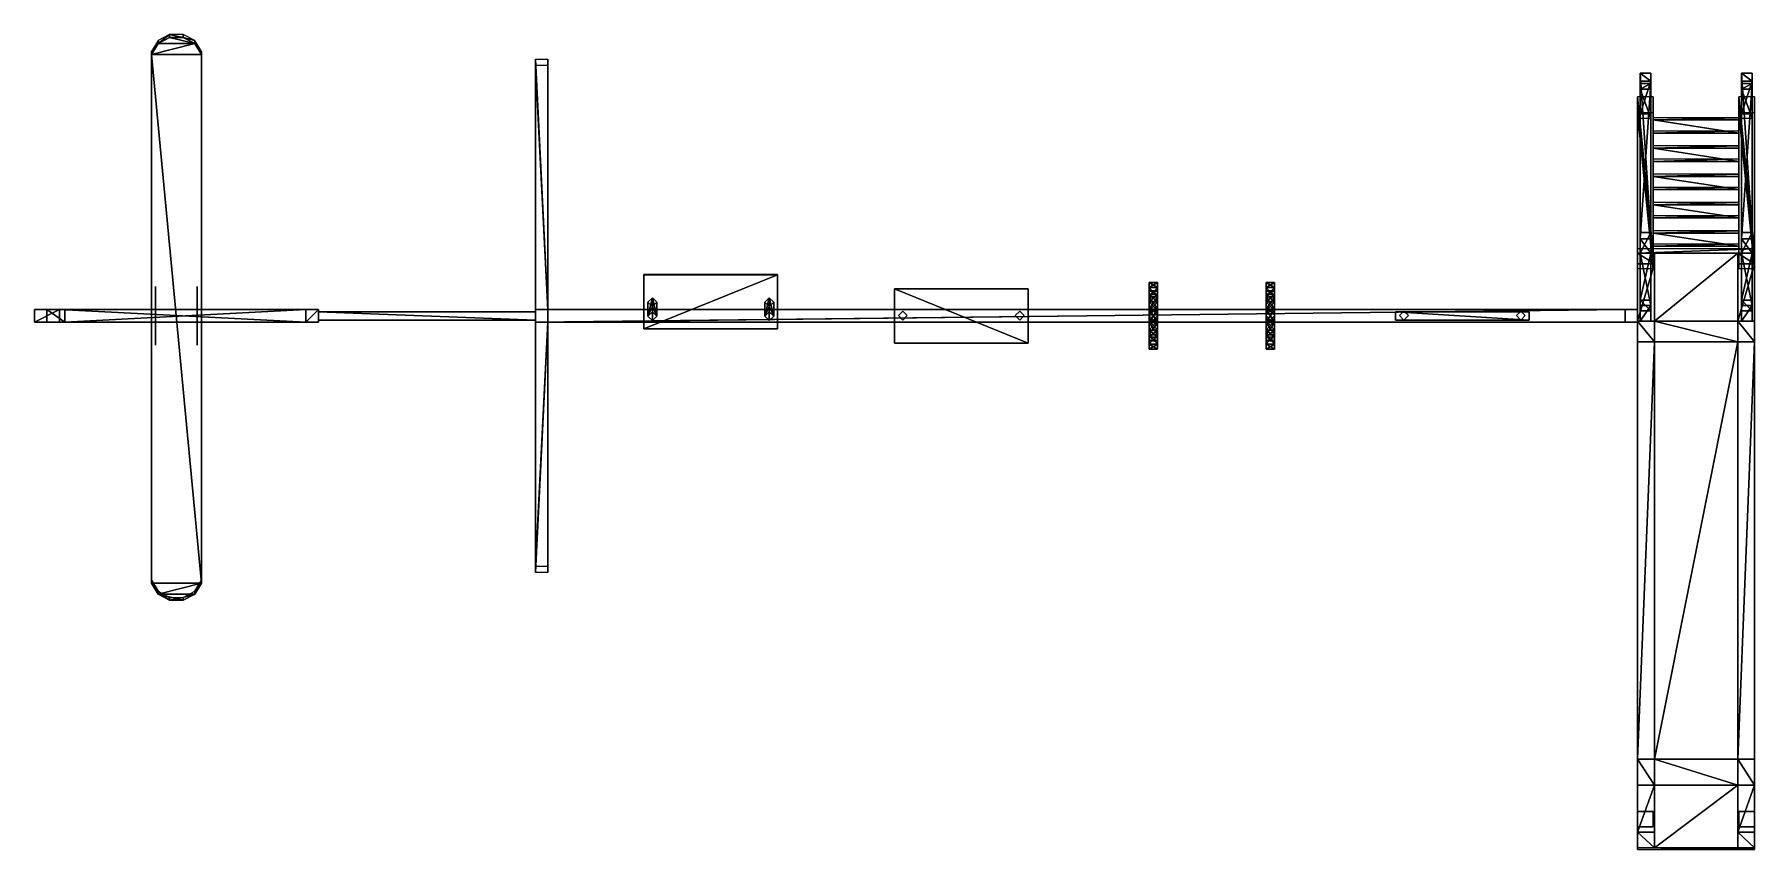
# Paper-space layout 'Layout1' of a CAD drawing. Extents: x 240.8 to 251.2, y -158.1 to -153.1.
import ezdxf

# ---------------------------------------------------------------- set-up
doc = ezdxf.new("R2010")
doc.units = 0
doc.header["$LTSCALE"] = 20
for name, color, linetype in [('02CVC30-ACCESS', 9, 'CONTINUOUS'), ('02CVC30-CHAIN', 4, 'CONTINUOUS'), ('02CVC30-MAIN', 7, 'CONTINUOUS'), ('02CVC30-SEAT', 8, 'CONTINUOUS'), ('02CVC30-SEESAW', 253, 'CONTINUOUS'), ('02CVC30-SURFACE', 254, 'CONTINUOUS')]:
    doc.layers.add(name, color=color, linetype=linetype)

psp = doc.layouts.get("Layout1")

# ---------------------------------------------------------------- meshes
at = {"layer": '02CVC30-ACCESS', "color": 0}
mesh = psp.add_polyface(dxfattribs=at)
corners = [(247.592, -154.769), (247.541, -154.769), (247.541, -154.85), (247.541, -154.779), (247.592, -154.779), (247.592, -154.84), (247.541, -154.84), (247.541, -154.694), (247.592, -154.723), (247.541, -154.723), (247.541, -154.68), (247.541, -154.637), (247.592, -154.637), (247.541, -154.606), (247.541, -154.68), (247.592, -154.68), (247.541, -154.657), (247.592, -154.657), (247.541, -154.657), (247.541, -154.779), (247.541, -154.769), (247.541, -154.85), (247.592, -154.779), (247.541, -154.84), (247.541, -154.694), (247.592, -154.694), (247.541, -154.637), (247.541, -154.723), (247.541, -154.606), (247.592, -154.606)]
mesh.append_faces([[corners[k] for k in face] for face in [(1, 0, 7), (7, 9, 1), (3, 1, 9), (9, 8, 3), (11, 12, 13), (14, 15, 16), (24, 25, 20), (20, 19, 24), (27, 24, 19), (19, 22, 27), (26, 14, 28), (16, 28, 14), (28, 29, 26), (13, 18, 11), (10, 11, 18), (18, 17, 10)]], dxfattribs={"vtx1": -1, "color": 0})
mesh.append_faces([[corners[k] for k in face] for face in [(0, 1, 2), (3, 4, 5), (1, 3, 6), (8, 9, 10), (11, 10, 9), (9, 7, 11), (12, 11, 7), (17, 18, 16), (19, 20, 21), (22, 19, 23), (25, 24, 26), (24, 27, 14), (14, 26, 24), (15, 14, 27), (28, 16, 18), (18, 13, 28), (29, 28, 13)]], dxfattribs={"vtx2": -1, "color": 0})
mesh = psp.add_polyface(dxfattribs=at)
corners = [(247.592, -154.779), (247.592, -154.769), (247.592, -154.84), (247.592, -154.85), (247.592, -154.694), (247.541, -154.694), (247.541, -154.85), (247.592, -154.925), (247.541, -154.68), (247.592, -154.68), (247.592, -154.723), (247.592, -154.982), (247.541, -154.982), (247.592, -155.013), (247.541, -154.896), (247.592, -154.896), (247.592, -154.939), (247.592, -154.637), (247.541, -154.779), (247.592, -154.606), (247.541, -154.606), (247.592, -154.657), (247.541, -154.657), (247.592, -154.68), (247.592, -154.657), (247.592, -154.939), (247.541, -154.939), (247.592, -154.962), (247.541, -154.962), (247.592, -154.962), (247.541, -154.769), (247.592, -154.769), (247.592, -154.85), (247.541, -154.84), (247.592, -154.84), (247.592, -154.779), (247.592, -154.694), (247.541, -154.637), (247.592, -154.637), (247.592, -154.723), (247.541, -154.723), (247.541, -154.925), (247.592, -154.925), (247.592, -154.982), (247.592, -154.896), (247.592, -155.013), (247.541, -155.013), (247.592, -154.606)]
mesh.append_faces([[corners[k] for k in face] for face in [(0, 1, 2), (3, 2, 1), (4, 5, 1), (3, 6, 7), (11, 12, 13), (15, 7, 16), (15, 14, 2), (0, 18, 10), (19, 20, 17), (21, 22, 23), (25, 26, 27), (31, 30, 36), (39, 40, 35), (42, 41, 32), (34, 33, 44), (45, 46, 43), (38, 37, 47), (9, 8, 24), (29, 28, 16)]], dxfattribs={"vtx1": -1, "color": 0})
mesh.append_faces([[corners[k] for k in face] for face in [(8, 9, 10), (14, 15, 16), (12, 11, 7), (5, 4, 17), (22, 21, 24), (28, 29, 27), (30, 31, 32), (33, 34, 35), (37, 38, 36), (41, 42, 43), (40, 39, 23), (26, 25, 44), (20, 19, 47), (46, 45, 13)]], dxfattribs={"vtx2": -1, "color": 0})
mesh = psp.add_polyface(dxfattribs=at)
corners = [(248.253, -154.769), (248.253, -154.779), (248.253, -154.84), (248.253, -154.85), (248.253, -154.925), (248.253, -154.896), (248.253, -154.694), (248.253, -154.723), (247.592, -154.982), (247.592, -154.939), (247.592, -154.925), (247.592, -154.68), (247.592, -154.637), (247.592, -154.723), (247.592, -154.694), (247.592, -154.769), (247.592, -154.779), (247.592, -154.84), (247.592, -154.85), (247.592, -154.896), (247.592, -154.84), (247.592, -154.85), (247.592, -154.779), (247.592, -154.769), (247.592, -154.694), (247.592, -154.723), (247.592, -154.896), (247.592, -154.925), (247.592, -154.68), (247.592, -154.637), (247.592, -154.939), (247.592, -154.982), (247.592, -154.962), (247.592, -155.013), (247.592, -154.606), (247.592, -154.657), (247.592, -154.657), (247.592, -154.606), (247.592, -155.013), (247.592, -154.962)]
mesh.append_faces([[corners[k] for k in face] for face in [(3, 2, 4), (5, 4, 2), (6, 7, 0), (8, 9, 10), (11, 12, 13), (14, 13, 12), (20, 21, 22), (23, 22, 21), (25, 24, 28), (29, 28, 24), (30, 31, 26), (27, 26, 31), (35, 34, 36), (37, 36, 34), (39, 38, 32), (33, 32, 38)]], dxfattribs={"vtx1": -1, "color": 0})
mesh.append_faces([[corners[k] for k in face] for face in [(0, 1, 2), (2, 3, 0), (13, 14, 15), (15, 16, 13), (17, 18, 10), (10, 19, 17), (22, 23, 24), (24, 25, 22), (26, 27, 21), (21, 20, 26), (32, 33, 31), (31, 30, 32), (28, 29, 34), (34, 35, 28), (36, 37, 12), (12, 11, 36), (9, 8, 38), (38, 39, 9)]], dxfattribs={"vtx2": -1, "color": 0})
mesh = psp.add_polyface(dxfattribs=at)
corners = [(248.303, -154.769), (248.253, -154.769), (248.253, -154.85), (248.253, -154.779), (248.303, -154.779), (248.303, -154.84), (248.303, -154.694), (248.253, -154.694), (248.253, -154.68), (248.303, -154.68), (248.303, -154.723), (248.253, -154.723), (248.253, -154.637), (248.303, -154.637), (248.253, -154.606), (248.253, -154.68), (248.303, -154.68), (248.253, -154.657), (248.303, -154.657), (248.253, -154.657), (248.253, -154.779), (248.253, -154.769), (248.253, -154.85), (248.303, -154.779), (248.253, -154.84), (248.253, -154.694), (248.303, -154.694), (248.253, -154.637), (248.253, -154.723), (248.253, -154.606), (248.303, -154.606)]
mesh.append_faces([[corners[k] for k in face] for face in [(6, 7, 0), (1, 0, 7), (3, 1, 11), (11, 10, 3), (12, 13, 14), (15, 16, 17), (25, 26, 21), (21, 20, 25), (28, 25, 20), (20, 23, 28), (27, 15, 29), (17, 29, 15), (29, 30, 27), (14, 19, 12), (8, 12, 19), (19, 18, 8)]], dxfattribs={"vtx1": -1, "color": 0})
mesh.append_faces([[corners[k] for k in face] for face in [(0, 1, 2), (3, 4, 5), (8, 9, 10), (10, 11, 8), (12, 8, 11), (11, 7, 12), (13, 12, 7), (18, 19, 17), (20, 21, 22), (23, 20, 24), (26, 25, 27), (16, 15, 28), (25, 28, 15), (15, 27, 25), (29, 17, 19), (19, 14, 29), (30, 29, 14)]], dxfattribs={"vtx2": -1, "color": 0})
mesh = psp.add_polyface(dxfattribs=at)
corners = [(248.303, -154.779), (248.303, -154.769), (248.303, -154.84), (248.303, -154.85), (248.303, -154.896), (248.303, -154.925), (248.303, -154.939), (248.303, -154.982), (248.303, -154.68), (248.303, -154.637), (248.303, -154.723), (248.303, -154.694), (248.253, -154.982), (248.253, -154.694), (248.253, -154.896), (248.253, -154.779), (248.303, -154.606), (248.253, -154.606), (248.303, -154.657), (248.253, -154.657), (248.303, -154.68), (248.303, -154.657), (248.303, -154.939), (248.253, -154.939), (248.303, -154.962), (248.253, -154.962), (248.303, -154.962), (248.253, -154.769), (248.303, -154.769), (248.303, -154.85), (248.253, -154.84), (248.303, -154.84), (248.303, -154.779), (248.303, -154.694), (248.253, -154.637), (248.303, -154.637), (248.303, -154.723), (248.253, -154.723), (248.253, -154.925), (248.303, -154.925), (248.303, -154.982), (248.303, -154.896), (248.303, -155.013), (248.253, -155.013), (248.303, -154.606), (248.253, -154.68), (248.303, -155.013)]
mesh.append_faces([[corners[k] for k in face] for face in [(0, 1, 2), (3, 2, 1), (4, 5, 6), (7, 6, 5), (8, 9, 10), (11, 10, 9), (4, 14, 2), (0, 15, 10), (16, 17, 9), (18, 19, 20), (22, 23, 24), (28, 27, 33), (36, 37, 32), (39, 38, 29), (31, 30, 41), (42, 43, 40), (35, 34, 44), (8, 45, 21), (26, 25, 6)]], dxfattribs={"vtx1": -1, "color": 0})
mesh.append_faces([[corners[k] for k in face] for face in [(10, 11, 1), (1, 0, 10), (12, 7, 5), (13, 11, 9), (19, 18, 21), (25, 26, 24), (27, 28, 29), (30, 31, 32), (34, 35, 33), (38, 39, 40), (37, 36, 20), (23, 22, 41), (17, 16, 44), (43, 42, 46)]], dxfattribs={"vtx2": -1, "color": 0})
mesh = psp.add_polyface(dxfattribs=at)
corners = [(249.853, -154.784), (249.853, -154.835), (249.853, -154.784), (249.853, -154.835), (249.04, -154.784), (249.04, -154.835), (249.04, -154.784), (249.04, -154.835), (248.303, -154.84), (248.303, -154.85), (248.303, -154.925), (248.303, -154.896), (248.303, -154.84), (248.303, -154.85), (248.303, -154.779), (248.303, -154.769), (248.303, -154.694), (248.303, -154.723), (248.303, -154.896), (248.303, -154.925), (248.303, -154.68), (248.303, -154.637), (248.303, -154.939), (248.303, -154.982), (248.303, -154.962), (248.303, -155.013), (248.303, -154.606), (248.303, -154.657), (248.303, -154.657), (248.303, -154.606), (248.303, -154.637), (248.303, -154.68), (248.303, -154.939), (248.303, -154.982), (248.303, -155.013), (248.303, -154.962)]
mesh.append_faces([[corners[k] for k in face] for face in [(0, 1, 2), (3, 2, 1), (4, 5, 6), (7, 6, 5), (1, 7, 3), (5, 3, 7), (12, 13, 14), (15, 14, 13), (17, 16, 20), (21, 20, 16), (22, 23, 18), (19, 18, 23), (27, 26, 28), (29, 28, 26), (35, 34, 24), (25, 24, 34)]], dxfattribs={"vtx1": -1, "color": 0})
mesh.append_faces([[corners[k] for k in face] for face in [(6, 0, 2), (2, 4, 6), (6, 7, 1), (1, 0, 6), (8, 9, 10), (10, 11, 8), (14, 15, 16), (16, 17, 14), (18, 19, 13), (13, 12, 18), (24, 25, 23), (23, 22, 24), (20, 21, 26), (26, 27, 20), (28, 29, 30), (30, 31, 28), (32, 33, 34), (34, 35, 32)]], dxfattribs={"vtx2": -1, "color": 0})
mesh = psp.add_polyface(dxfattribs=at)
corners = [(247.541, -154.85), (247.592, -154.85), (247.592, -154.769), (247.592, -154.84), (247.541, -154.84), (247.541, -154.779), (247.541, -154.769), (247.541, -154.925), (247.592, -154.925), (247.541, -155.013), (247.592, -155.013), (247.541, -154.982), (247.592, -154.939), (247.541, -154.939), (247.541, -154.896), (247.541, -154.962), (247.592, -154.962), (247.541, -154.939), (247.541, -154.962), (247.541, -154.85), (247.541, -154.84), (247.541, -154.779), (247.592, -154.85), (247.541, -154.769), (247.592, -154.982), (247.541, -154.982), (247.541, -154.925), (247.541, -154.896), (247.592, -154.896), (247.541, -155.013)]
mesh.append_faces([[corners[k] for k in face] for face in [(7, 8, 0), (9, 10, 11), (0, 4, 7), (14, 7, 4), (4, 3, 14), (15, 16, 17), (26, 27, 19), (20, 19, 27), (19, 22, 26), (27, 28, 20), (29, 15, 25), (17, 25, 15), (25, 24, 29), (11, 13, 9), (18, 9, 13), (13, 12, 18)]], dxfattribs={"vtx1": -1, "color": 0})
mesh.append_faces([[corners[k] for k in face] for face in [(0, 1, 2), (3, 4, 5), (4, 0, 6), (12, 13, 14), (7, 14, 13), (13, 11, 7), (8, 7, 11), (16, 15, 18), (19, 20, 21), (22, 19, 23), (24, 25, 26), (25, 17, 27), (27, 26, 25), (28, 27, 17), (9, 18, 15), (15, 29, 9), (10, 9, 29)]], dxfattribs={"vtx2": -1, "color": 0})
mesh = psp.add_polyface(dxfattribs=at)
corners = [(248.253, -154.85), (248.303, -154.85), (248.303, -154.769), (248.303, -154.84), (248.253, -154.84), (248.253, -154.779), (248.303, -154.925), (248.253, -154.925), (248.253, -154.896), (248.303, -154.896), (248.303, -154.939), (248.253, -154.939), (248.303, -154.982), (248.253, -154.982), (248.303, -155.013), (248.253, -155.013), (248.253, -154.962), (248.303, -154.962), (248.253, -154.939), (248.253, -154.962), (248.253, -154.85), (248.253, -154.84), (248.253, -154.779), (248.303, -154.85), (248.253, -154.769), (248.303, -154.982), (248.253, -154.982), (248.253, -154.925), (248.253, -154.896), (248.303, -154.896), (248.253, -155.013)]
mesh.append_faces([[corners[k] for k in face] for face in [(1, 0, 6), (7, 6, 0), (12, 13, 14), (15, 14, 13), (4, 3, 8), (16, 17, 18), (20, 23, 27), (27, 28, 20), (21, 20, 28), (28, 29, 21), (30, 16, 26), (18, 26, 16), (26, 25, 30), (11, 10, 19), (13, 11, 15), (19, 15, 11)]], dxfattribs={"vtx1": -1, "color": 0})
mesh.append_faces([[corners[k] for k in face] for face in [(0, 1, 2), (3, 4, 5), (8, 9, 10), (10, 11, 8), (7, 8, 11), (11, 13, 7), (6, 7, 13), (17, 16, 19), (20, 21, 22), (23, 20, 24), (25, 26, 27), (29, 28, 18), (26, 18, 28), (28, 27, 26), (14, 15, 30), (15, 19, 16), (16, 30, 15)]], dxfattribs={"vtx2": -1, "color": 0})
at = {"layer": '02CVC30-CHAIN', "color": 0}
mesh = psp.add_polyface(dxfattribs=at)
corners = [(249.064, -154.808), (249.064, -154.808), (249.091, -154.835), (249.091, -154.835), (249.091, -154.781), (249.091, -154.781), (249.118, -154.808), (249.118, -154.808), (249.802, -154.835), (249.802, -154.835), (249.829, -154.808), (249.829, -154.808), (249.802, -154.781), (249.802, -154.781), (249.775, -154.808), (249.775, -154.808), (248.278, -154.835), (248.278, -154.835), (248.305, -154.808), (248.305, -154.808), (248.278, -154.781), (248.278, -154.781), (248.251, -154.808), (248.251, -154.808), (247.567, -154.835), (247.567, -154.835), (247.594, -154.808), (247.594, -154.808), (247.567, -154.781), (247.567, -154.781), (247.54, -154.808), (247.54, -154.808), (244.492, -154.726), (244.492, -154.811), (244.519, -154.699), (244.519, -154.784), (244.519, -154.753), (244.519, -154.838), (244.546, -154.726), (244.546, -154.811), (245.23, -154.699), (245.23, -154.784), (245.257, -154.811), (245.257, -154.726), (245.23, -154.753), (245.23, -154.838), (245.203, -154.811), (245.203, -154.726), (246.043, -154.835), (246.043, -154.835), (246.07, -154.808), (246.07, -154.808), (246.043, -154.781), (246.043, -154.781), (246.016, -154.808), (246.016, -154.808), (246.727, -154.808), (246.727, -154.808), (246.754, -154.835), (246.754, -154.835), (246.754, -154.781), (246.754, -154.781), (246.781, -154.808), (246.781, -154.808)]
mesh.append_faces([[corners[k] for k in face] for face in [(4, 5, 0), (1, 0, 5), (3, 2, 6), (7, 6, 2), (8, 9, 10), (11, 10, 9), (13, 12, 14), (15, 14, 12), (16, 17, 18), (19, 18, 17), (21, 20, 22), (23, 22, 20), (24, 25, 26), (27, 26, 25), (29, 28, 30), (31, 30, 28), (32, 33, 34), (35, 34, 33), (38, 39, 36), (37, 36, 39), (43, 42, 44), (45, 44, 42), (47, 46, 40), (41, 40, 46), (48, 49, 50), (51, 50, 49), (53, 52, 54), (55, 54, 52), (60, 61, 56), (57, 56, 61), (59, 58, 62), (63, 62, 58)]], dxfattribs={"vtx1": -1, "color": 0})
mesh.append_faces([[corners[k] for k in face] for face in [(0, 1, 2), (2, 3, 0), (6, 7, 5), (5, 4, 6), (10, 11, 12), (12, 13, 10), (14, 15, 9), (9, 8, 14), (18, 19, 20), (20, 21, 18), (22, 23, 17), (17, 16, 22), (26, 27, 28), (28, 29, 26), (30, 31, 25), (25, 24, 30), (36, 37, 33), (33, 32, 36), (34, 35, 39), (39, 38, 34), (40, 41, 42), (42, 43, 40), (44, 45, 46), (46, 47, 44), (50, 51, 52), (52, 53, 50), (54, 55, 49), (49, 48, 54), (56, 57, 58), (58, 59, 56), (62, 63, 61), (61, 60, 62)]], dxfattribs={"vtx2": -1, "color": 0})
at = {"layer": '02CVC30-MAIN', "color": 0}
mesh = psp.add_polyface(dxfattribs=at)
corners = [(243.808, -154.771), (243.808, -154.771), (243.808, -154.848), (243.808, -154.848), (243.884, -156.372), (243.808, -156.372), (243.884, -154.848), (243.808, -156.333), (243.884, -156.333), (243.884, -154.848), (243.808, -154.848), (243.884, -154.848), (243.884, -154.771), (243.884, -154.771), (243.808, -154.771), (243.808, -153.247), (243.884, -153.247), (243.884, -154.771), (243.808, -153.285), (243.884, -153.285), (242.487, -154.848), (242.487, -154.771), (242.411, -154.848), (242.487, -154.771), (242.411, -154.771), (242.487, -154.848), (242.411, -154.848), (242.487, -154.835), (242.487, -154.835), (243.808, -154.835), (243.808, -154.835), (242.487, -154.784), (242.487, -154.784), (243.808, -154.784), (243.808, -154.784)]
mesh.append_faces([[corners[k] for k in face] for face in [(3, 2, 0), (4, 5, 6), (2, 6, 5), (14, 0, 10), (3, 10, 0), (19, 18, 13), (0, 13, 18), (20, 21, 22), (25, 20, 26), (27, 28, 29), (30, 29, 28), (28, 31, 30), (34, 30, 31)]], dxfattribs={"vtx1": -1, "color": 0})
mesh.append_faces([[corners[k] for k in face] for face in [(0, 1, 2), (3, 2, 5), (5, 7, 3), (7, 8, 9), (9, 3, 7), (10, 3, 9), (9, 11, 10), (12, 13, 0), (0, 14, 12), (15, 16, 17), (17, 1, 15), (18, 15, 1), (1, 0, 18), (21, 23, 24), (21, 20, 25), (25, 23, 21), (31, 32, 33), (33, 34, 31), (32, 27, 29), (29, 33, 32)]], dxfattribs={"vtx2": -1, "color": 0})
mesh = psp.add_polyface(dxfattribs=at)
corners = [(250.529, -153.381), (250.529, -153.429), (250.529, -153.332), (250.529, -153.395), (250.513, -154.848), (250.513, -154.771), (250.513, -154.771), (250.513, -154.848), (250.529, -154.301), (250.529, -154.34), (250.529, -154.428), (250.529, -154.428), (250.529, -154.746), (250.529, -154.714), (250.529, -154.841), (243.808, -154.848), (243.808, -154.848), (243.808, -154.771), (243.808, -154.771), (250.437, -154.848), (250.437, -154.771), (243.884, -154.848), (243.884, -154.771), (250.513, -157.921), (250.513, -157.921), (250.513, -157.826), (250.513, -157.826), (243.884, -154.848), (243.884, -156.372), (243.884, -156.333), (243.884, -154.848), (243.884, -154.771), (250.437, -154.848), (250.513, -154.848), (250.513, -154.771), (250.437, -154.771), (243.884, -153.247), (243.884, -153.285), (243.884, -154.771), (250.513, -154.524), (250.513, -154.428), (250.513, -153.571), (250.513, -153.476)]
mesh.append_faces([[corners[k] for k in face] for face in [(0, 1, 2), (3, 2, 1), (8, 9, 10), (11, 10, 9), (12, 13, 14), (17, 18, 5), (6, 5, 18), (19, 20, 21), (22, 21, 20), (7, 6, 15), (23, 24, 25), (26, 25, 24), (27, 21, 28), (29, 28, 21), (30, 21, 31), (22, 31, 21), (33, 4, 34), (35, 20, 32), (19, 32, 20), (36, 37, 38), (22, 38, 37), (39, 40, 41), (42, 41, 40)]], dxfattribs={"vtx1": -1, "color": 0})
mesh.append_faces([[corners[k] for k in face] for face in [(4, 5, 6), (6, 7, 4), (15, 16, 4), (4, 7, 15), (15, 18, 6), (32, 19, 4), (4, 33, 32), (34, 5, 4), (34, 5, 20), (20, 35, 34)]], dxfattribs={"vtx2": -1, "color": 0})
mesh = psp.add_polyface(dxfattribs=at)
corners = [(250.593, -153.381), (250.529, -153.381), (250.529, -153.332), (250.593, -153.332), (250.593, -153.395), (250.529, -153.395), (250.529, -153.429), (250.593, -153.429), (250.593, -154.428), (250.529, -154.428), (250.529, -154.34), (250.593, -154.34), (250.593, -154.301), (250.529, -154.301), (250.529, -154.428), (250.593, -154.428), (250.593, -154.778), (250.529, -154.778), (250.529, -154.714), (250.593, -154.714), (250.593, -154.746), (250.529, -154.746), (250.529, -154.841), (250.593, -154.841), (250.529, -154.778), (250.529, -154.841), (250.593, -154.841), (250.608, -157.921), (250.513, -157.921), (250.513, -157.921), (250.608, -157.826), (250.513, -157.826), (250.513, -157.826), (250.608, -154.524), (250.513, -154.524), (250.513, -153.571), (250.529, -153.606), (250.593, -153.606), (250.529, -153.581), (250.513, -154.428), (250.608, -154.428), (250.513, -153.476)]
mesh.append_faces([[corners[k] for k in face] for face in [(17, 22, 18), (9, 8, 18), (21, 20, 14), (17, 16, 24), (25, 26, 22), (5, 4, 10), (13, 12, 2), (36, 37, 6), (1, 0, 38), (39, 40, 41)]], dxfattribs={"vtx1": -1, "color": 0})
mesh.append_faces([[corners[k] for k in face] for face in [(0, 1, 2), (2, 3, 0), (4, 5, 6), (6, 7, 4), (8, 9, 10), (10, 11, 8), (12, 13, 14), (14, 15, 12), (16, 17, 18), (18, 19, 16), (20, 21, 22), (22, 23, 20), (14, 9, 18), (18, 21, 14), (22, 17, 24), (24, 25, 22), (27, 28, 29), (30, 31, 32), (33, 34, 35), (2, 5, 10), (10, 13, 2), (38, 36, 6), (6, 1, 38)]], dxfattribs={"vtx2": -1, "color": 0})
mesh = psp.add_polyface(dxfattribs=at)
corners = [(251.129, -154.133), (250.608, -154.133), (251.129, -154.213), (251.129, -153.96), (250.608, -153.96), (251.129, -154.04), (250.608, -154.04), (251.129, -153.946), (250.608, -153.946), (250.608, -154.026), (251.129, -154.026), (251.129, -153.774), (250.608, -153.774), (250.608, -153.789), (251.129, -153.789), (250.608, -153.854), (251.129, -153.854), (250.608, -153.869), (251.129, -153.869), (250.513, -153.571), (250.608, -153.571), (250.608, -154.524), (251.129, -153.571), (251.224, -153.571), (251.224, -154.524), (251.129, -154.119), (250.608, -154.119), (250.593, -154.34), (250.529, -154.34), (250.593, -153.395), (250.593, -154.301), (250.593, -153.332), (251.209, -154.34), (251.145, -154.34), (251.209, -153.395), (251.145, -153.395), (251.145, -154.301), (251.209, -154.301), (251.145, -153.332), (251.209, -153.332), (250.608, -153.476), (250.513, -153.476), (250.608, -154.428), (251.224, -153.476), (251.129, -153.476), (251.224, -154.428), (251.129, -154.428), (251.129, -154.524)]
mesh.append_faces([[corners[k] for k in face] for face in [(0, 1, 2), (3, 4, 5), (6, 5, 4), (9, 10, 6), (5, 6, 10), (15, 16, 17), (18, 17, 16), (14, 13, 18), (17, 18, 13), (27, 28, 29), (30, 27, 31), (32, 33, 34), (35, 34, 33), (36, 37, 38), (37, 32, 39), (40, 41, 42), (43, 44, 45), (46, 45, 44), (47, 46, 22), (44, 22, 46)]], dxfattribs={"vtx1": -1, "color": 0})
mesh.append_faces([[corners[k] for k in face] for face in [(7, 8, 4), (4, 3, 7), (11, 12, 13), (13, 14, 11), (19, 20, 21), (22, 23, 24), (25, 26, 1), (1, 0, 25), (33, 36, 38), (42, 21, 20), (20, 40, 42), (45, 24, 23), (23, 43, 45)]], dxfattribs={"vtx2": -1, "color": 0})
mesh = psp.add_polyface(dxfattribs=at)
corners = [(250.593, -153.429), (250.593, -153.381), (250.593, -153.332), (250.593, -153.395), (251.209, -153.395), (251.145, -153.395), (251.145, -153.429), (251.209, -153.429), (251.209, -153.381), (251.145, -153.381), (251.145, -153.332), (251.209, -153.332), (251.129, -153.603), (250.608, -153.603), (250.608, -153.617), (251.129, -153.617), (251.129, -153.697), (250.608, -153.697), (250.608, -153.683), (251.129, -153.683), (250.529, -153.332), (250.593, -154.301), (250.593, -154.34), (251.209, -154.301), (251.209, -154.34), (251.145, -154.34), (251.209, -153.581), (251.145, -153.581), (251.209, -153.606), (251.145, -153.606), (250.529, -153.429), (250.593, -153.606), (250.593, -153.581), (250.529, -153.581)]
mesh.append_faces([[corners[k] for k in face] for face in [(9, 6, 10), (5, 10, 6), (15, 14, 16), (17, 16, 14), (18, 19, 17), (16, 17, 19), (2, 20, 21), (3, 2, 22), (11, 10, 23), (4, 11, 24), (26, 27, 8), (9, 8, 27), (7, 6, 28), (29, 28, 6), (28, 26, 7), (8, 7, 26), (0, 30, 31), (31, 32, 0), (1, 0, 32), (32, 33, 1)]], dxfattribs={"vtx1": -1, "color": 0})
mesh.append_faces([[corners[k] for k in face] for face in [(0, 1, 2), (2, 3, 0), (4, 5, 6), (6, 7, 4), (8, 9, 10), (10, 11, 8), (7, 8, 11), (11, 4, 7), (12, 13, 14), (14, 15, 12), (10, 5, 25), (27, 29, 6), (6, 9, 27)]], dxfattribs={"vtx2": -1, "color": 0})
mesh = psp.add_polyface(dxfattribs=at)
corners = [(251.209, -154.428), (251.145, -154.428), (251.145, -154.34), (251.209, -154.34), (251.209, -154.301), (251.145, -154.301), (251.145, -154.428), (251.209, -154.428), (250.593, -154.34), (250.593, -154.301), (250.593, -154.428), (250.593, -154.428), (251.145, -154.714), (251.209, -154.714), (251.209, -154.778), (250.593, -154.714), (250.529, -154.714), (250.593, -154.746), (250.529, -154.428), (251.209, -154.746), (251.145, -154.746), (251.129, -154.305), (250.608, -154.305), (251.129, -154.385), (250.608, -154.385), (251.129, -154.291), (250.608, -154.291), (250.608, -154.371), (251.129, -154.371), (250.608, -154.213), (251.129, -154.213), (250.608, -154.133), (251.224, -154.524), (251.129, -154.524), (251.129, -153.571), (250.608, -154.199), (251.129, -154.199)]
mesh.append_faces([[corners[k] for k in face] for face in [(5, 2, 6), (1, 6, 2), (13, 12, 0), (1, 0, 12), (15, 16, 11), (11, 10, 15), (17, 15, 10), (10, 18, 17), (7, 6, 19), (20, 19, 6), (0, 7, 13), (19, 13, 7), (21, 22, 23), (24, 23, 22), (27, 28, 24), (23, 24, 28), (29, 30, 31), (35, 36, 29), (30, 29, 36)]], dxfattribs={"vtx1": -1, "color": 0})
mesh.append_faces([[corners[k] for k in face] for face in [(0, 1, 2), (2, 3, 0), (4, 5, 6), (6, 7, 4), (3, 4, 7), (7, 0, 3), (8, 9, 10), (10, 11, 8), (12, 13, 14), (6, 1, 12), (12, 20, 6), (25, 26, 22), (22, 21, 25), (32, 33, 34)]], dxfattribs={"vtx2": -1, "color": 0})
mesh = psp.add_polyface(dxfattribs=at)
corners = [(242.411, -154.771), (242.411, -154.848), (242.487, -154.771), (241.75, -154.631), (241.75, -154.988), (241.75, -154.866), (241.75, -154.7), (240.836, -154.848), (240.836, -154.771), (240.944, -154.848), (240.944, -154.771), (240.912, -154.848), (240.912, -154.771), (240.76, -154.848), (240.76, -154.771), (241.496, -154.631), (241.496, -154.988), (241.496, -154.866), (241.496, -154.7), (242.411, -154.848), (242.411, -154.771), (242.41, -154.848), (242.41, -154.771), (240.76, -154.848), (240.836, -154.848), (240.836, -154.771), (240.76, -154.771), (242.411, -154.771), (242.411, -154.848), (242.487, -154.848)]
mesh.append_faces([[corners[k] for k in face] for face in [(0, 1, 2), (7, 8, 9), (10, 9, 8), (11, 12, 13), (14, 13, 12), (8, 14, 10), (12, 10, 14), (11, 9, 19), (21, 19, 9), (23, 24, 13), (7, 13, 24), (1, 28, 29)]], dxfattribs={"vtx1": -1, "color": 0})
mesh.append_faces([[corners[k] for k in face] for face in [(3, 4, 5), (5, 6, 3), (13, 7, 9), (9, 11, 13), (15, 16, 17), (17, 18, 15), (19, 20, 12), (12, 11, 19), (10, 12, 20), (20, 22, 10), (9, 10, 22), (22, 21, 9), (25, 26, 14), (14, 8, 25), (13, 14, 26), (26, 23, 13), (24, 25, 8), (8, 7, 24), (27, 0, 2), (27, 28, 1), (1, 0, 27)]], dxfattribs={"vtx2": -1, "color": 0})
mesh = psp.add_polyface(dxfattribs=at)
corners = [(251.209, -154.778), (251.145, -154.778), (251.145, -154.714), (251.209, -154.746), (251.145, -154.746), (251.145, -154.841), (251.209, -154.841), (251.209, -154.714), (250.593, -154.714), (250.593, -154.746), (250.593, -154.841), (250.593, -154.778), (250.593, -154.778), (250.529, -154.778), (250.529, -154.841), (250.593, -154.841), (251.209, -154.778), (251.145, -154.778), (251.209, -154.841), (251.145, -154.841), (250.513, -157.921), (250.608, -157.921), (250.608, -157.921), (250.513, -157.826), (250.608, -157.826), (250.608, -157.826), (251.224, -157.921), (251.129, -157.921), (251.129, -157.921), (251.224, -157.921), (251.224, -157.826), (251.129, -157.826), (251.129, -157.826), (251.224, -157.826)]
mesh.append_faces([[corners[k] for k in face] for face in [(4, 2, 5), (1, 5, 2), (12, 13, 11), (10, 14, 15), (11, 10, 12), (15, 12, 10), (16, 17, 0), (1, 0, 17), (0, 6, 16), (18, 16, 6), (6, 5, 18), (19, 18, 5), (28, 27, 31), (32, 31, 27)]], dxfattribs={"vtx1": -1, "color": 0})
mesh.append_faces([[corners[k] for k in face] for face in [(0, 1, 2), (3, 4, 5), (5, 6, 3), (7, 3, 6), (6, 0, 7), (8, 9, 10), (10, 11, 8), (5, 1, 17), (17, 19, 5), (20, 21, 22), (23, 24, 25), (22, 21, 25), (25, 24, 22), (26, 27, 28), (28, 29, 26), (30, 31, 32), (32, 33, 30), (26, 29, 30), (30, 33, 26)]], dxfattribs={"vtx2": -1, "color": 0})
at = {"layer": '02CVC30-SEAT', "color": 0}
mesh = psp.add_polyface(dxfattribs=at)
corners = [(246.805, -154.644), (246.805, -154.975), (246.805, -154.644), (246.805, -154.975), (245.992, -154.644), (245.992, -154.975), (245.992, -154.644), (245.992, -154.975), (244.468, -154.559), (245.281, -154.559), (245.281, -154.558), (244.468, -154.558), (245.281, -154.889), (244.468, -154.889), (245.281, -154.888), (244.468, -154.888)]
mesh.append_faces([[corners[k] for k in face] for face in [(0, 1, 2), (3, 2, 1), (4, 5, 6), (7, 6, 5), (1, 7, 3), (5, 3, 7), (12, 13, 14), (15, 14, 13), (8, 13, 9), (12, 9, 13)]], dxfattribs={"vtx1": -1, "color": 0})
mesh.append_faces([[corners[k] for k in face] for face in [(6, 7, 1), (1, 0, 6), (6, 0, 2), (2, 4, 6), (8, 9, 10), (10, 11, 8), (11, 15, 13), (13, 8, 11), (9, 12, 14), (14, 10, 9)]], dxfattribs={"vtx2": -1, "color": 0})
at = {"layer": '02CVC30-SEESAW', "color": 0}
mesh = psp.add_polyface(dxfattribs=at)
corners = [(241.664, -153.114), (241.582, -153.114), (241.735, -153.152), (241.512, -153.152), (241.735, -153.134), (241.776, -153.218), (241.776, -153.2), (241.582, -153.096), (241.664, -153.096), (241.512, -153.134), (241.471, -153.2), (241.471, -153.218), (241.735, -156.503), (241.512, -156.503), (241.664, -156.541), (241.582, -156.541), (241.664, -156.523), (241.582, -156.523), (241.512, -156.485), (241.735, -156.485), (241.776, -156.419), (241.776, -156.436), (241.471, -156.436), (241.471, -156.419)]
mesh.append_faces([[corners[k] for k in face] for face in [(3, 2, 1), (12, 13, 14), (5, 11, 21), (22, 21, 11)]], dxfattribs={"vtx0": -1, "vtx1": -1, "color": 0})
mesh.append_faces([[corners[k] for k in face] for face in [(2, 3, 11), (11, 5, 2), (21, 22, 13), (13, 12, 21)]], dxfattribs={"vtx0": -1, "vtx2": -1, "color": 0})
mesh.append_faces([[corners[k] for k in face] for face in [(0, 1, 2), (8, 0, 4), (2, 4, 0), (9, 3, 7), (1, 7, 3), (15, 14, 13), (17, 15, 18), (13, 18, 15), (19, 12, 16), (14, 16, 12), (23, 22, 10), (11, 10, 22), (6, 5, 20), (21, 20, 5)]], dxfattribs={"vtx1": -1, "color": 0})
mesh.append_faces([[corners[k] for k in face] for face in [(4, 2, 5), (5, 6, 4), (7, 1, 0), (0, 8, 7), (10, 11, 3), (3, 9, 10), (16, 14, 15), (15, 17, 16), (20, 21, 12), (12, 19, 20), (18, 13, 22), (22, 23, 18)]], dxfattribs={"vtx2": -1, "color": 0})
at = {"layer": '02CVC30-SURFACE', "color": 0}
mesh = psp.add_polyface(dxfattribs=at)
corners = [(251.123, -154.492), (251.224, -154.492), (251.123, -154.428), (251.224, -154.428), (250.513, -154.492), (250.615, -154.492), (250.513, -154.428), (250.615, -154.428), (251.224, -154.402), (250.513, -154.402), (251.224, -154.841), (251.123, -154.841), (251.224, -154.968), (251.123, -154.968), (251.224, -154.841), (251.224, -154.968), (251.123, -154.841), (251.123, -154.968), (250.615, -154.841), (250.513, -154.841), (250.615, -154.968), (250.513, -154.968), (250.513, -154.841), (250.513, -154.968), (250.615, -154.841), (250.615, -154.968), (251.224, -157.508), (251.123, -157.508), (251.224, -157.667), (251.123, -157.667), (251.224, -157.508), (251.224, -157.667), (251.123, -157.508), (251.123, -157.667), (250.615, -157.508), (250.513, -157.508), (250.615, -157.667), (250.513, -157.667), (250.513, -157.508), (250.513, -157.667), (250.615, -157.508), (250.615, -157.667), (251.224, -157.953), (251.123, -157.953), (251.224, -158.048), (251.123, -158.048), (250.615, -157.953), (250.513, -157.953), (250.615, -158.048), (250.513, -158.048), (251.224, -158.059), (251.224, -157.921), (251.224, -157.941), (250.513, -158.059), (250.513, -157.921), (250.513, -157.941)]
mesh.append_faces([[corners[k] for k in face] for face in [(0, 1, 2), (3, 2, 1), (4, 5, 6), (7, 6, 5), (3, 8, 6), (9, 6, 8), (10, 11, 12), (13, 12, 11), (11, 16, 13), (17, 13, 16), (18, 19, 20), (21, 20, 19), (19, 22, 21), (23, 21, 22), (16, 24, 17), (25, 17, 24), (3, 1, 14), (10, 14, 1), (7, 5, 24), (18, 24, 5), (26, 27, 28), (29, 28, 27), (27, 32, 29), (33, 29, 32), (34, 35, 36), (37, 36, 35), (35, 38, 37), (39, 37, 38), (32, 40, 33), (41, 33, 40), (42, 43, 44), (45, 44, 43), (46, 47, 48), (49, 48, 47), (44, 50, 51), (52, 51, 50), (31, 28, 44), (42, 44, 28), (41, 36, 48), (46, 48, 36), (15, 12, 30), (26, 30, 12), (25, 20, 40), (34, 40, 20)]], dxfattribs={"vtx1": -1, "color": 0})
mesh.append_faces([[corners[k] for k in face] for face in [(14, 10, 12), (12, 15, 14), (24, 18, 20), (20, 25, 24), (4, 6, 22), (22, 19, 4), (1, 0, 11), (11, 10, 1), (2, 7, 24), (24, 16, 2), (0, 2, 16), (16, 11, 0), (5, 4, 19), (19, 18, 5), (30, 26, 28), (28, 31, 30), (40, 34, 36), (36, 41, 40), (53, 49, 54), (54, 55, 53), (50, 44, 49), (49, 53, 50), (28, 29, 43), (43, 42, 28), (29, 33, 45), (45, 43, 29), (36, 37, 47), (47, 46, 36), (37, 39, 49), (49, 47, 37), (33, 41, 48), (48, 45, 33), (12, 13, 27), (27, 26, 12), (20, 21, 35), (35, 34, 20), (21, 23, 38), (38, 35, 21), (17, 25, 40), (40, 32, 17), (13, 17, 32), (32, 27, 13)]], dxfattribs={"vtx2": -1, "color": 0})

doc.saveas('drawing.dxf')
